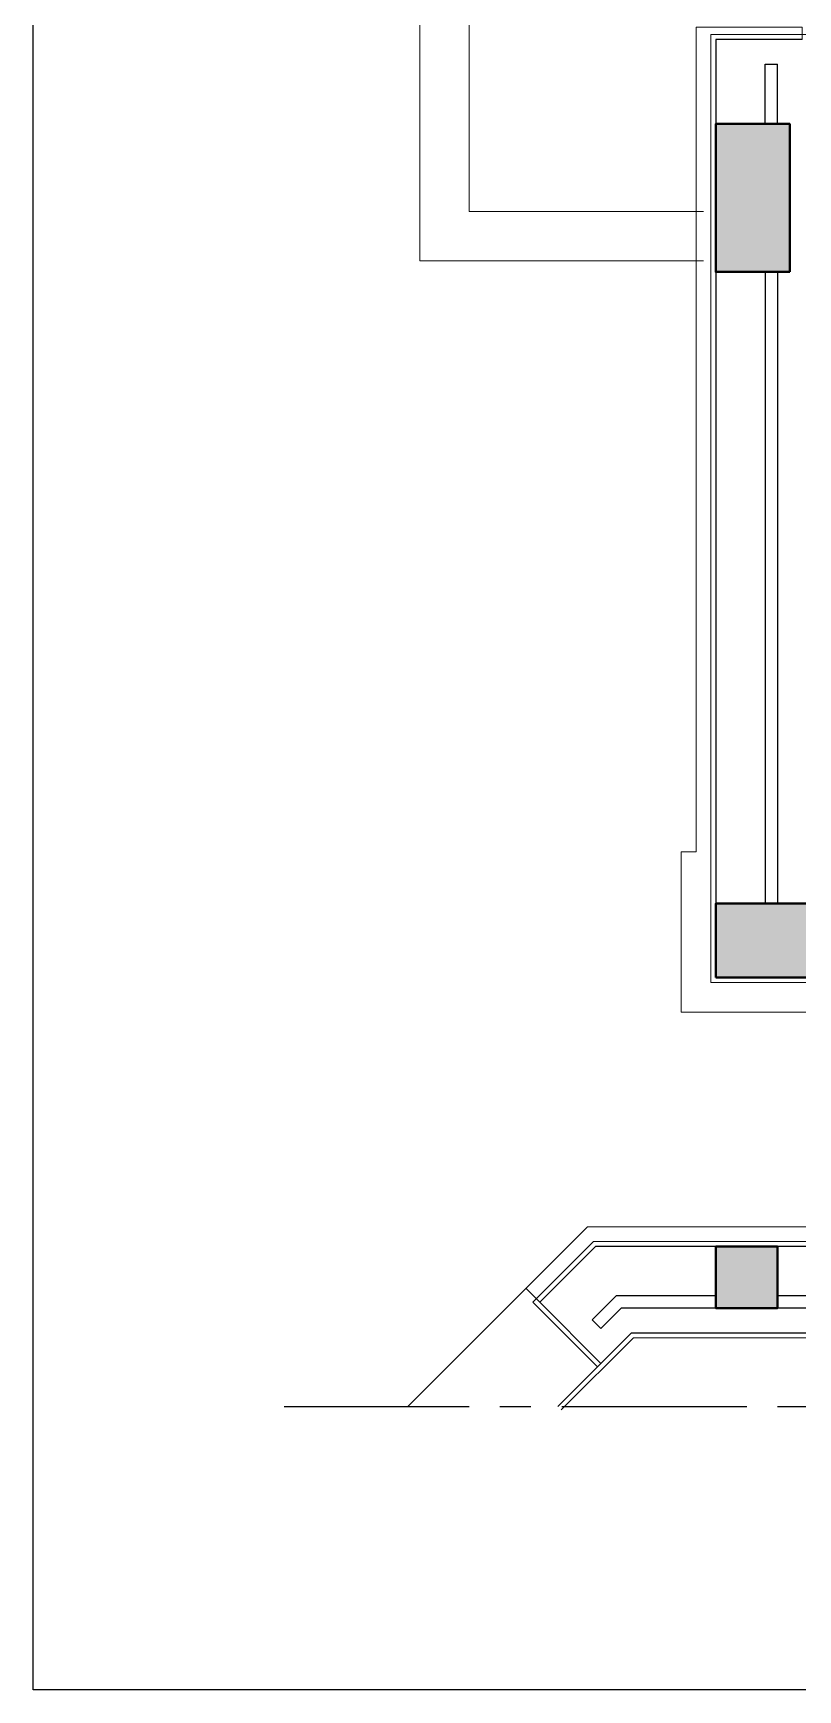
# Model space of a CAD drawing. Header units: inches. Extents: x -12478 to 399182, y -23212 to 525552.
# Drawn here: x 46772 to 49872, y 3 to 6717 of the extents above; entities that cross this region are included whole.
import ezdxf

# ---------------------------------------------------------------- set-up
doc = ezdxf.new("R2010")
doc.units = ezdxf.units.IN
doc.header["$LTSCALE"] = 1000
doc.header["$MEASUREMENT"] = 0
doc.linetypes.add('XREF-V2-GF_COLS$0$XREF-V-COLS-GF$0$CENTER2', pattern=[1.125, 0.75, -0.125, 0.125, -0.125])
doc.layers.add('8', color=8, linetype='Continuous')
doc.layers.add('A-WALL', color=7, linetype='Continuous')
for name, color, linetype, lineweight in [('A-WALL-PRHT', 4, 'Continuous', 18), ('A-WALL-TILE', 8, 'Continuous', 9), ('XREF-V2-GF_COLS$0$A-COLS', 5, 'Continuous', 40), ('XREF-V2-GF_COLS$0$A-COLS-PATT', 252, 'Continuous', 20)]:
    doc.layers.add(name, color=color, linetype=linetype, lineweight=lineweight)

msp = doc.modelspace()

# ---------------------------------------------------------------- hatches: boundary and pattern name
at = {"layer": 'XREF-V2-GF_COLS$0$A-COLS-PATT'}
for points in [[(49839.3, 5749.5), (49539.3, 5749.5), (49539.3, 6349.5), (49839.3, 6349.5)], [(49539.4, 2889.5), (49539.4, 3189.5), (50539.4, 3189.5), (50539.4, 2889.5)], [(49789.4, 1799.5), (49539.4, 1799.5), (49539.4, 1549.9), (49789.4, 1549.9)]]:
    msp.add_hatch(color=256, dxfattribs=at).paths.add_polyline_path(points)

# ---------------------------------------------------------------- linework, layer by layer
at = {"layer": '8', "color": 1}
msp.add_lwpolyline([(46772.5, 14341.6), (65403.2, 14341.6), (65403.2, 2.5), (46772.5, 2.5)], close=True, dxfattribs=at)
at = {"layer": 'A-WALL', "color": 1}
for p, q in [((49739.3, 6349.5, 0), (49739.3, 6592, 0)), ((49739.3, 6592, 0), (49789.3, 6592, 0)), ((49789.3, 6349.5, 0), (49789.3, 6592, 0)), ((49739.3, 5749.5, 0), (49739.4, 3189.5, 0)), ((49789.3, 5749.5, 0), (49789.4, 3189.5, 0)), ((49038.2, 1502.7, 0), (49135, 1599.5, 0)), ((49073.6, 1467.3, 0), (49155.7, 1549.5, 0)), ((49539.4, 1599.5, 0), (49135, 1599.5, 0)), ((49539.4, 1549.5, 0), (49155.7, 1549.5, 0)), ((50889.4, 1599.5, 0), (49789.4, 1599.5, 0)), ((50939.4, 1549.5, 0), (49789.4, 1549.9, 0)), ((49073.6, 1467.3, 0), (49038.2, 1502.7, 0))]:
    msp.add_line(p, q, dxfattribs=at)
at = {"layer": 'A-WALL', "elevation": 0}
for points in [[(49889.3, 6692), (49539.3, 6692), (49539.3, 5749.5), (49539.4, 2889.5), (50689.4, 2889.5)], [(48898.9, 1151.2), (49197.1, 1449.5), (54514.4, 1449.5), (54514.4, 1649.5), (54414.4, 1649.5), (54414.4, 3649.9), (54314.4, 3649.9), (54314.4, 1649.5), (52454.4, 1649.5), (52454.4, 4749.9), (54314.3, 4749.9), (54314.3, 4549.9), (54414.3, 4549.9), (54414.3, 4549.9), (54414.4, 5049.5), (54414.4, 5049.5)], [(50689.4, 1799.5), (49052.2, 1799.5), (48826.1, 1573.4), (49073.6, 1325.9)]]:
    msp.add_lwpolyline(points, dxfattribs=at)
at = {"layer": 'A-WALL-PRHT', "elevation": 0}
for points in [[(49489.3, 9794.5), (48339.3, 9794.5), (48339.3, 5794.5), (49489.3, 5794.5)], [(49489.3, 9594.5), (48539.3, 9594.5), (48539.3, 5994.5), (49489.3, 5994.5)]]:
    msp.add_lwpolyline(points, dxfattribs=at)
at = {"layer": 'A-WALL-TILE'}
msp.add_line((48826.1, 1573.4), (48769.5, 1630), dxfattribs=at)
at = {"layer": 'A-WALL-TILE', "elevation": 0}
msp.add_lwpolyline([(48290.8, 1151.2), (49019, 1879.5), (50609.4, 1879.5), (50609.4, 2814.5), (50049.4, 2814.5), (50049.4, 2749.5), (49399.4, 2749.5), (49399.4, 3399.5), (49459.4, 3399.5), (49459.3, 6742), (49889.3, 6742), (49889.3, 6692)], dxfattribs=at)
at = {"layer": 'A-WALL-TILE', "lineweight": 0, "elevation": 0}
for points in [[(49909.3, 6712), (49519.3, 6712), (49519.3, 5749.5), (49519.4, 2869.5), (50669.4, 2869.5)], [(50669.4, 1819.5), (49043.9, 1819.5), (48797.8, 1573.4), (49059.5, 1311.8)], [(48913, 1137.1), (49205.4, 1429.5), (54514.4, 1429.5)]]:
    msp.add_lwpolyline(points, dxfattribs=at)
at = {"layer": 'Defpoints', "linetype": 'XREF-V2-GF_COLS$0$XREF-V-COLS-GF$0$CENTER2'}
msp.add_line((47789.6, 1151.2), (65183.1, 1151.2), dxfattribs=at)
at = {"layer": 'XREF-V2-GF_COLS$0$A-COLS', "elevation": 0}
for points in [[(49839.3, 5749.5), (49539.3, 5749.5), (49539.3, 6349.5), (49839.3, 6349.5)], [(49839.3, 5749.5), (49539.3, 5749.5), (49539.3, 6349.5), (49839.3, 6349.5)], [(49539.4, 2889.5), (49539.4, 3189.5), (50539.4, 3189.5), (50539.4, 2889.5)], [(49539.4, 2889.5), (49539.4, 3189.5), (50539.4, 3189.5), (50539.4, 2889.5)], [(49539.4, 1799.5), (49539.4, 1549.9), (49789.4, 1549.9), (49789.4, 1799.5)], [(49539.4, 1799.5), (49539.4, 1549.9), (49789.4, 1549.9), (49789.4, 1799.5)]]:
    msp.add_lwpolyline(points, close=True, dxfattribs=at)

doc.saveas('drawing.dxf')
